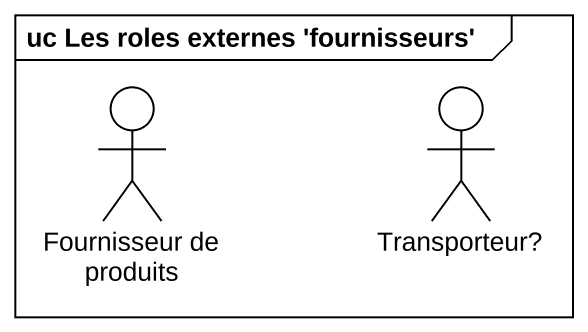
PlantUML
@startuml
mainframe uc Les roles externes 'fournisseurs'
actor "Fournisseur de produits" as Fournisseur_de_produits
actor "Transporteur?" as Transporteur
@enduml
